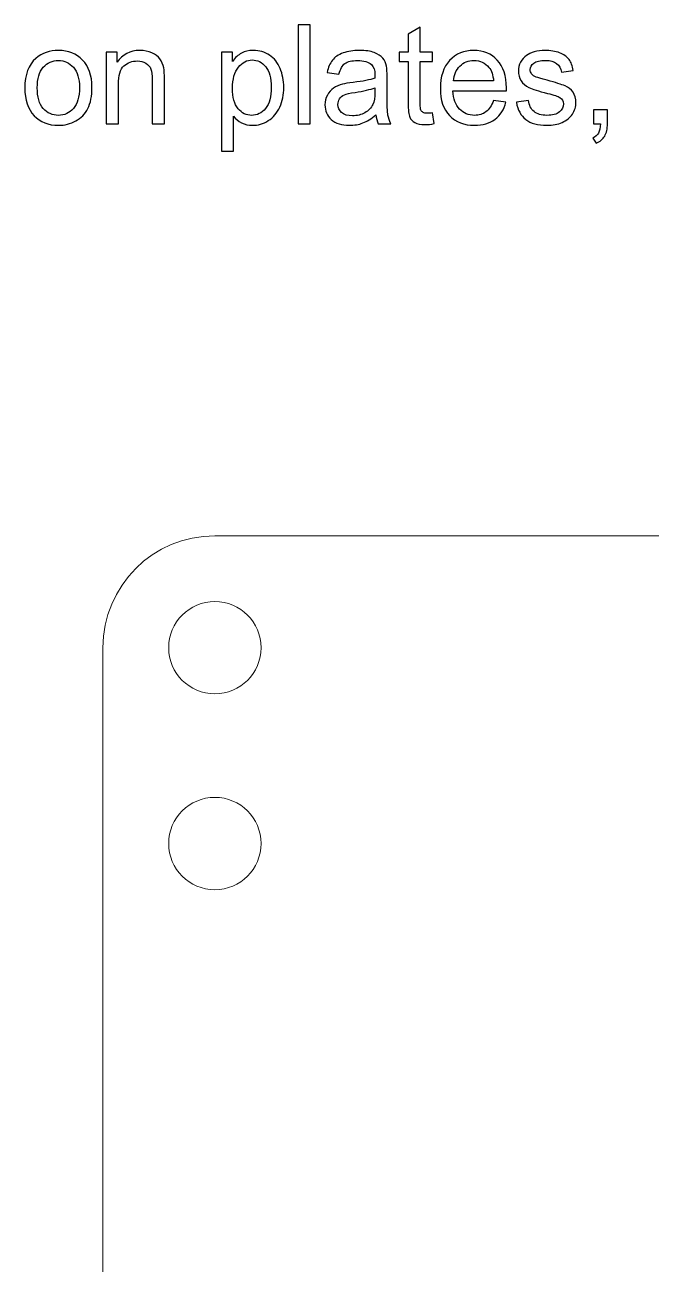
# Model space of a CAD drawing. Header units: millimetres. Extents: x -202 to 204, y -252 to 284.
# Drawn here: x -157.65 to -135.27, y 230.25 to 274.55 of the extents above; entities that cross this region are included whole.
import ezdxf

# ---------------------------------------------------------------- set-up
doc = ezdxf.new("R2010")
doc.units = ezdxf.units.MM
doc.header["$MEASUREMENT"] = 0
doc.layers.add('Layer 1', color=7, linetype='Continuous')

msp = doc.modelspace()

# ---------------------------------------------------------------- linework, layer by layer
at = {"layer": 'Layer 1', "color": 250}
for points, knots in [([(-147.8816, 271.0129), (-147.8816, 271.0129), (-147.8816, 274.5483), (-147.8816, 274.5483), (-147.8816, 274.5483), (-147.8816, 274.5483), (-147.4478, 274.5483), (-147.4478, 274.5483), (-147.4478, 274.5483), (-147.4478, 274.5483), (-147.4478, 271.0129), (-147.4478, 271.0129), (-147.4478, 271.0129), (-147.4478, 271.0129), (-147.8816, 271.0129), (-147.8816, 271.0129)], [0, 0, 0, 0, 0.2, 0.2, 0.2, 0.2, 0.4, 0.4, 0.4, 0.4, 0.6, 0.6, 0.6, 0.6, 1, 1, 1, 1]), ([(-143.0803, 271.4014), (-143.0803, 271.4014), (-143.0178, 271.0178), (-143.0178, 271.0178), (-143.0178, 271.0178), (-143.1396, 270.9923), (-143.2491, 270.9792), (-143.3454, 270.9792), (-143.3454, 270.9792), (-143.5034, 270.9792), (-143.6252, 271.0038), (-143.7125, 271.0541), (-143.7125, 271.0541), (-143.7989, 271.1034), (-143.8598, 271.1693), (-143.8952, 271.2508), (-143.8952, 271.2508), (-143.9306, 271.3315), (-143.9487, 271.5027), (-143.9487, 271.7628), (-143.9487, 271.7628), (-143.9487, 271.7628), (-143.9487, 273.2362), (-143.9487, 273.2362), (-143.9487, 273.2362), (-143.9487, 273.2362), (-144.2673, 273.2362), (-144.2673, 273.2362), (-144.2673, 273.2362), (-144.2673, 273.2362), (-144.2673, 273.5737), (-144.2673, 273.5737), (-144.2673, 273.5737), (-144.2673, 273.5737), (-143.9487, 273.5737), (-143.9487, 273.5737), (-143.9487, 273.5737), (-143.9487, 273.5737), (-143.9487, 274.2083), (-143.9487, 274.2083), (-143.9487, 274.2083), (-143.9487, 274.2083), (-143.5166, 274.4684), (-143.5166, 274.4684), (-143.5166, 274.4684), (-143.5166, 274.4684), (-143.5166, 273.5737), (-143.5166, 273.5737), (-143.5166, 273.5737), (-143.5166, 273.5737), (-143.0803, 273.5737), (-143.0803, 273.5737), (-143.0803, 273.5737), (-143.0803, 273.5737), (-143.0803, 273.2362), (-143.0803, 273.2362), (-143.0803, 273.2362), (-143.0803, 273.2362), (-143.5166, 273.2362), (-143.5166, 273.2362), (-143.5166, 273.2362), (-143.5166, 273.2362), (-143.5166, 271.7389), (-143.5166, 271.7389), (-143.5166, 271.7389), (-143.5166, 271.6146), (-143.5092, 271.5356), (-143.4943, 271.5002), (-143.4943, 271.5002), (-143.4787, 271.4648), (-143.454, 271.4368), (-143.4194, 271.4154), (-143.4194, 271.4154), (-143.3849, 271.3948), (-143.3355, 271.3841), (-143.2713, 271.3841), (-143.2713, 271.3841), (-143.2227, 271.3841), (-143.1593, 271.3899), (-143.0803, 271.4014)], [0, 0, 0, 0, 0.047619, 0.047619, 0.047619, 0.047619, 0.0952381, 0.0952381, 0.0952381, 0.0952381, 0.1428571, 0.1428571, 0.1428571, 0.1428571, 0.1904762, 0.1904762, 0.1904762, 0.1904762, 0.2380952, 0.2380952, 0.2380952, 0.2380952, 0.2857143, 0.2857143, 0.2857143, 0.2857143, 0.3333333, 0.3333333, 0.3333333, 0.3333333, 0.3809524, 0.3809524, 0.3809524, 0.3809524, 0.4285714, 0.4285714, 0.4285714, 0.4285714, 0.4761905, 0.4761905, 0.4761905, 0.4761905, 0.5238095, 0.5238095, 0.5238095, 0.5238095, 0.5714286, 0.5714286, 0.5714286, 0.5714286, 0.6190476, 0.6190476, 0.6190476, 0.6190476, 0.6666667, 0.6666667, 0.6666667, 0.6666667, 0.7142857, 0.7142857, 0.7142857, 0.7142857, 0.7619048, 0.7619048, 0.7619048, 0.7619048, 0.8095238, 0.8095238, 0.8095238, 0.8095238, 0.8571429, 0.8571429, 0.8571429, 0.8571429, 0.9047619, 0.9047619, 0.9047619, 0.9047619, 1, 1, 1, 1]), ([(-157.6465, 272.2937), (-157.6465, 272.7678), (-157.5148, 273.1193), (-157.2506, 273.3473), (-157.2506, 273.3473), (-157.0308, 273.5366), (-156.7625, 273.6321), (-156.4455, 273.6321), (-156.4455, 273.6321), (-156.0932, 273.6321), (-155.8051, 273.5169), (-155.5821, 273.2856), (-155.5821, 273.2856), (-155.3582, 273.0551), (-155.2471, 272.7365), (-155.2471, 272.3299), (-155.2471, 272.3299), (-155.2471, 271.9998), (-155.2965, 271.7405), (-155.3952, 271.5521), (-155.3952, 271.5521), (-155.494, 271.3627), (-155.6381, 271.2162), (-155.8265, 271.1117), (-155.8265, 271.1117), (-156.0159, 271.0071), (-156.2217, 270.9553), (-156.4455, 270.9553), (-156.4455, 270.9553), (-156.8036, 270.9553), (-157.0934, 271.0697), (-157.3148, 271.3002), (-157.3148, 271.3002), (-157.5362, 271.5298), (-157.6465, 271.8607), (-157.6465, 272.2937)], [0, 0, 0, 0, 0.1, 0.1, 0.1, 0.1, 0.2, 0.2, 0.2, 0.2, 0.3, 0.3, 0.3, 0.3, 0.4, 0.4, 0.4, 0.4, 0.5, 0.5, 0.5, 0.5, 0.6, 0.6, 0.6, 0.6, 0.7, 0.7, 0.7, 0.7, 0.8, 0.8, 0.8, 0.8, 1, 1, 1, 1]), ([(-154.7375, 271.0129), (-154.7375, 271.0129), (-154.7375, 273.5737), (-154.7375, 273.5737), (-154.7375, 273.5737), (-154.7375, 273.5737), (-154.3474, 273.5737), (-154.3474, 273.5737), (-154.3474, 273.5737), (-154.3474, 273.5737), (-154.3474, 273.2098), (-154.3474, 273.2098), (-154.3474, 273.2098), (-154.1589, 273.4914), (-153.8872, 273.6321), (-153.5325, 273.6321), (-153.5325, 273.6321), (-153.3777, 273.6321), (-153.2361, 273.6041), (-153.1069, 273.549), (-153.1069, 273.549), (-152.9769, 273.493), (-152.8806, 273.4206), (-152.8163, 273.33), (-152.8163, 273.33), (-152.7513, 273.2403), (-152.7069, 273.1333), (-152.6805, 273.0098), (-152.6805, 273.0098), (-152.6649, 272.9292), (-152.6567, 272.7884), (-152.6567, 272.5876), (-152.6567, 272.5876), (-152.6567, 272.5876), (-152.6567, 271.0129), (-152.6567, 271.0129), (-152.6567, 271.0129), (-152.6567, 271.0129), (-153.0913, 271.0129), (-153.0913, 271.0129), (-153.0913, 271.0129), (-153.0913, 271.0129), (-153.0913, 272.5711), (-153.0913, 272.5711), (-153.0913, 272.5711), (-153.0913, 272.7472), (-153.1077, 272.8798), (-153.1415, 272.9678), (-153.1415, 272.9678), (-153.1752, 273.0551), (-153.2353, 273.1251), (-153.3209, 273.1769), (-153.3209, 273.1769), (-153.4074, 273.2296), (-153.5078, 273.2559), (-153.6238, 273.2559), (-153.6238, 273.2559), (-153.809, 273.2559), (-153.9679, 273.1967), (-154.1029, 273.0798), (-154.1029, 273.0798), (-154.2371, 272.9621), (-154.3037, 272.7398), (-154.3037, 272.4114), (-154.3037, 272.4114), (-154.3037, 272.4114), (-154.3037, 271.0129), (-154.3037, 271.0129), (-154.3037, 271.0129), (-154.3037, 271.0129), (-154.7375, 271.0129), (-154.7375, 271.0129)], [0, 0, 0, 0, 0.0526316, 0.0526316, 0.0526316, 0.0526316, 0.1052632, 0.1052632, 0.1052632, 0.1052632, 0.1578947, 0.1578947, 0.1578947, 0.1578947, 0.2105263, 0.2105263, 0.2105263, 0.2105263, 0.2631579, 0.2631579, 0.2631579, 0.2631579, 0.3157895, 0.3157895, 0.3157895, 0.3157895, 0.3684211, 0.3684211, 0.3684211, 0.3684211, 0.4210526, 0.4210526, 0.4210526, 0.4210526, 0.4736842, 0.4736842, 0.4736842, 0.4736842, 0.5263158, 0.5263158, 0.5263158, 0.5263158, 0.5789474, 0.5789474, 0.5789474, 0.5789474, 0.6315789, 0.6315789, 0.6315789, 0.6315789, 0.6842105, 0.6842105, 0.6842105, 0.6842105, 0.7368421, 0.7368421, 0.7368421, 0.7368421, 0.7894737, 0.7894737, 0.7894737, 0.7894737, 0.8421053, 0.8421053, 0.8421053, 0.8421053, 0.8947368, 0.8947368, 0.8947368, 0.8947368, 1, 1, 1, 1]), ([(-150.6185, 270.0317), (-150.6185, 270.0317), (-150.6185, 273.5737), (-150.6185, 273.5737), (-150.6185, 273.5737), (-150.6185, 273.5737), (-150.2234, 273.5737), (-150.2234, 273.5737), (-150.2234, 273.5737), (-150.2234, 273.5737), (-150.2234, 273.2411), (-150.2234, 273.2411), (-150.2234, 273.2411), (-150.1304, 273.3712), (-150.0251, 273.4691), (-149.9074, 273.5342), (-149.9074, 273.5342), (-149.7905, 273.5992), (-149.6481, 273.6321), (-149.481, 273.6321), (-149.481, 273.6321), (-149.262, 273.6321), (-149.0694, 273.5753), (-148.9023, 273.4634), (-148.9023, 273.4634), (-148.7344, 273.3506), (-148.6084, 273.1917), (-148.5237, 272.9868), (-148.5237, 272.9868), (-148.4381, 272.7818), (-148.3953, 272.5571), (-148.3953, 272.3126), (-148.3953, 272.3126), (-148.3953, 272.0509), (-148.4422, 271.8146), (-148.5368, 271.6047), (-148.5368, 271.6047), (-148.6307, 271.3948), (-148.7673, 271.2343), (-148.9468, 271.1224), (-148.9468, 271.1224), (-149.1262, 271.0113), (-149.3147, 270.9553), (-149.5122, 270.9553), (-149.5122, 270.9553), (-149.6571, 270.9553), (-149.7864, 270.9857), (-149.9016, 271.0466), (-149.9016, 271.0466), (-150.0168, 271.1076), (-150.1107, 271.1849), (-150.1847, 271.2779), (-150.1847, 271.2779), (-150.1847, 271.2779), (-150.1847, 270.0317), (-150.1847, 270.0317), (-150.1847, 270.0317), (-150.1847, 270.0317), (-150.6185, 270.0317), (-150.6185, 270.0317)], [0, 0, 0, 0, 0.0625, 0.0625, 0.0625, 0.0625, 0.125, 0.125, 0.125, 0.125, 0.1875, 0.1875, 0.1875, 0.1875, 0.25, 0.25, 0.25, 0.25, 0.3125, 0.3125, 0.3125, 0.3125, 0.375, 0.375, 0.375, 0.375, 0.4375, 0.4375, 0.4375, 0.4375, 0.5, 0.5, 0.5, 0.5, 0.5625, 0.5625, 0.5625, 0.5625, 0.625, 0.625, 0.625, 0.625, 0.6875, 0.6875, 0.6875, 0.6875, 0.75, 0.75, 0.75, 0.75, 0.8125, 0.8125, 0.8125, 0.8125, 0.875, 0.875, 0.875, 0.875, 1, 1, 1, 1]), ([(-145.1036, 271.329), (-145.2649, 271.1923), (-145.4197, 271.096), (-145.5678, 271.0392), (-145.5678, 271.0392), (-145.7168, 270.9833), (-145.8765, 270.9553), (-146.0469, 270.9553), (-146.0469, 270.9553), (-146.3284, 270.9553), (-146.5441, 271.0236), (-146.6955, 271.1611), (-146.6955, 271.1611), (-146.8462, 271.2985), (-146.9219, 271.4747), (-146.9219, 271.6879), (-146.9219, 271.6879), (-146.9219, 271.8138), (-146.8939, 271.9282), (-146.8363, 272.0319), (-146.8363, 272.0319), (-146.7795, 272.1357), (-146.7046, 272.2188), (-146.6124, 272.2813), (-146.6124, 272.2813), (-146.5194, 272.3439), (-146.4157, 272.3916), (-146.2996, 272.4238), (-146.2996, 272.4238), (-146.2148, 272.446), (-146.0864, 272.4682), (-145.9144, 272.4888), (-145.9144, 272.4888), (-145.5637, 272.5308), (-145.3052, 272.5801), (-145.1398, 272.6386), (-145.1398, 272.6386), (-145.1382, 272.6979), (-145.1373, 272.7357), (-145.1373, 272.7514), (-145.1373, 272.7514), (-145.1373, 272.9283), (-145.1785, 273.0534), (-145.2608, 273.1251), (-145.2608, 273.1251), (-145.3711, 273.2238), (-145.5365, 273.2724), (-145.7547, 273.2724), (-145.7547, 273.2724), (-145.9588, 273.2724), (-146.1094, 273.237), (-146.2074, 273.1654), (-146.2074, 273.1654), (-146.3045, 273.0938), (-146.3761, 272.967), (-146.4231, 272.7851), (-146.4231, 272.7851), (-146.4231, 272.7851), (-146.847, 272.8435), (-146.847, 272.8435), (-146.847, 272.8435), (-146.8083, 273.0246), (-146.7449, 273.172), (-146.6568, 273.2831), (-146.6568, 273.2831), (-146.5688, 273.395), (-146.4403, 273.4815), (-146.2733, 273.5416), (-146.2733, 273.5416), (-146.1062, 273.6017), (-145.9127, 273.6321), (-145.6921, 273.6321), (-145.6921, 273.6321), (-145.4732, 273.6321), (-145.2962, 273.6058), (-145.1596, 273.5547), (-145.1596, 273.5547), (-145.0229, 273.5029), (-144.9225, 273.4387), (-144.8575, 273.3605), (-144.8575, 273.3605), (-144.7933, 273.2823), (-144.7488, 273.1843), (-144.7225, 273.065), (-144.7225, 273.065), (-144.7085, 272.9909), (-144.7011, 272.8575), (-144.7011, 272.6649), (-144.7011, 272.6649), (-144.7011, 272.6649), (-144.7011, 272.0863), (-144.7011, 272.0863), (-144.7011, 272.0863), (-144.7011, 271.6821), (-144.692, 271.4269), (-144.6731, 271.3208), (-144.6731, 271.3208), (-144.655, 271.2137), (-144.6179, 271.1109), (-144.5636, 271.0129), (-144.5636, 271.0129), (-144.5636, 271.0129), (-145.0171, 271.0129), (-145.0171, 271.0129), (-145.0171, 271.0129), (-145.0616, 271.1026), (-145.0912, 271.208), (-145.1036, 271.329)], [0, 0, 0, 0, 0.0357143, 0.0357143, 0.0357143, 0.0357143, 0.0714286, 0.0714286, 0.0714286, 0.0714286, 0.1071429, 0.1071429, 0.1071429, 0.1071429, 0.1428571, 0.1428571, 0.1428571, 0.1428571, 0.1785714, 0.1785714, 0.1785714, 0.1785714, 0.2142857, 0.2142857, 0.2142857, 0.2142857, 0.25, 0.25, 0.25, 0.25, 0.2857143, 0.2857143, 0.2857143, 0.2857143, 0.3214286, 0.3214286, 0.3214286, 0.3214286, 0.3571429, 0.3571429, 0.3571429, 0.3571429, 0.3928571, 0.3928571, 0.3928571, 0.3928571, 0.4285714, 0.4285714, 0.4285714, 0.4285714, 0.4642857, 0.4642857, 0.4642857, 0.4642857, 0.5, 0.5, 0.5, 0.5, 0.5357143, 0.5357143, 0.5357143, 0.5357143, 0.5714286, 0.5714286, 0.5714286, 0.5714286, 0.6071429, 0.6071429, 0.6071429, 0.6071429, 0.6428571, 0.6428571, 0.6428571, 0.6428571, 0.6785714, 0.6785714, 0.6785714, 0.6785714, 0.7142857, 0.7142857, 0.7142857, 0.7142857, 0.75, 0.75, 0.75, 0.75, 0.7857143, 0.7857143, 0.7857143, 0.7857143, 0.8214286, 0.8214286, 0.8214286, 0.8214286, 0.8571429, 0.8571429, 0.8571429, 0.8571429, 0.8928571, 0.8928571, 0.8928571, 0.8928571, 0.9285714, 0.9285714, 0.9285714, 0.9285714, 1, 1, 1, 1]), ([(-140.9031, 271.8377), (-140.9031, 271.8377), (-140.4545, 271.7825), (-140.4545, 271.7825), (-140.4545, 271.7825), (-140.5253, 271.52), (-140.6561, 271.3166), (-140.8471, 271.1718), (-140.8471, 271.1718), (-141.0389, 271.0277), (-141.2834, 270.9553), (-141.5805, 270.9553), (-141.5805, 270.9553), (-141.9551, 270.9553), (-142.2522, 271.0705), (-142.4712, 271.301), (-142.4712, 271.301), (-142.6909, 271.5315), (-142.8004, 271.855), (-142.8004, 272.2715), (-142.8004, 272.2715), (-142.8004, 272.7028), (-142.6893, 273.037), (-142.4679, 273.2749), (-142.4679, 273.2749), (-142.2456, 273.5128), (-141.9583, 273.6321), (-141.6044, 273.6321), (-141.6044, 273.6321), (-141.262, 273.6321), (-140.9821, 273.5152), (-140.7656, 273.2823), (-140.7656, 273.2823), (-140.5483, 273.0493), (-140.4397, 272.7209), (-140.4397, 272.2986), (-140.4397, 272.2986), (-140.4397, 272.2723), (-140.4405, 272.2336), (-140.4421, 272.1826), (-140.4421, 272.1826), (-140.4421, 272.1826), (-142.3518, 272.1826), (-142.3518, 272.1826), (-142.3518, 272.1826), (-142.3362, 271.9011), (-142.2563, 271.6854), (-142.1131, 271.5364), (-142.1131, 271.5364), (-141.9699, 271.3866), (-141.7921, 271.3117), (-141.5781, 271.3117), (-141.5781, 271.3117), (-141.4192, 271.3117), (-141.2834, 271.3537), (-141.1706, 271.4376), (-141.1706, 271.4376), (-141.0578, 271.5208), (-140.9689, 271.6541), (-140.9031, 271.8377)], [0, 0, 0, 0, 0.0625, 0.0625, 0.0625, 0.0625, 0.125, 0.125, 0.125, 0.125, 0.1875, 0.1875, 0.1875, 0.1875, 0.25, 0.25, 0.25, 0.25, 0.3125, 0.3125, 0.3125, 0.3125, 0.375, 0.375, 0.375, 0.375, 0.4375, 0.4375, 0.4375, 0.4375, 0.5, 0.5, 0.5, 0.5, 0.5625, 0.5625, 0.5625, 0.5625, 0.625, 0.625, 0.625, 0.625, 0.6875, 0.6875, 0.6875, 0.6875, 0.75, 0.75, 0.75, 0.75, 0.8125, 0.8125, 0.8125, 0.8125, 0.875, 0.875, 0.875, 0.875, 1, 1, 1, 1]), ([(-140.0824, 271.7776), (-140.0824, 271.7776), (-139.6536, 271.8451), (-139.6536, 271.8451), (-139.6536, 271.8451), (-139.6297, 271.6731), (-139.5622, 271.5414), (-139.4519, 271.4492), (-139.4519, 271.4492), (-139.3424, 271.3578), (-139.1885, 271.3117), (-138.9901, 271.3117), (-138.9901, 271.3117), (-138.7909, 271.3117), (-138.6428, 271.3529), (-138.5465, 271.4335), (-138.5465, 271.4335), (-138.4501, 271.515), (-138.4016, 271.6105), (-138.4016, 271.7191), (-138.4016, 271.7191), (-138.4016, 271.8179), (-138.4444, 271.8945), (-138.53, 271.9513), (-138.53, 271.9513), (-138.5893, 271.99), (-138.7374, 272.0385), (-138.9737, 272.0978), (-138.9737, 272.0978), (-139.2914, 272.1785), (-139.5128, 272.2476), (-139.6355, 272.3069), (-139.6355, 272.3069), (-139.7581, 272.3653), (-139.8519, 272.4468), (-139.9153, 272.5505), (-139.9153, 272.5505), (-139.9787, 272.6542), (-140.0108, 272.7686), (-140.0108, 272.8938), (-140.0108, 272.8938), (-140.0108, 273.0082), (-139.9845, 273.1135), (-139.9318, 273.2107), (-139.9318, 273.2107), (-139.8799, 273.3086), (-139.8083, 273.3893), (-139.7186, 273.4535), (-139.7186, 273.4535), (-139.6511, 273.5029), (-139.5589, 273.5457), (-139.4428, 273.5803), (-139.4428, 273.5803), (-139.326, 273.6148), (-139.2008, 273.6321), (-139.0675, 273.6321), (-139.0675, 273.6321), (-138.8667, 273.6321), (-138.6905, 273.6025), (-138.5382, 273.5449), (-138.5382, 273.5449), (-138.3859, 273.4872), (-138.274, 273.409), (-138.2016, 273.3103), (-138.2016, 273.3103), (-138.1291, 273.2107), (-138.0797, 273.079), (-138.0526, 272.9135), (-138.0526, 272.9135), (-138.0526, 272.9135), (-138.4765, 272.8551), (-138.4765, 272.8551), (-138.4765, 272.8551), (-138.4962, 272.9868), (-138.5522, 273.0897), (-138.6444, 273.1637), (-138.6444, 273.1637), (-138.7366, 273.2378), (-138.8675, 273.2749), (-139.0362, 273.2749), (-139.0362, 273.2749), (-139.2354, 273.2749), (-139.3778, 273.2419), (-139.4626, 273.1761), (-139.4626, 273.1761), (-139.5482, 273.1102), (-139.591, 273.0329), (-139.591, 272.9448), (-139.591, 272.9448), (-139.591, 272.888), (-139.5729, 272.8378), (-139.5375, 272.7925), (-139.5375, 272.7925), (-139.5021, 272.7456), (-139.447, 272.7077), (-139.3712, 272.6765), (-139.3712, 272.6765), (-139.3276, 272.6608), (-139.2, 272.6238), (-138.9877, 272.5662), (-138.9877, 272.5662), (-138.6806, 272.4838), (-138.4666, 272.4172), (-138.3456, 272.3645), (-138.3456, 272.3645), (-138.2238, 272.3126), (-138.1283, 272.2361), (-138.0592, 272.1365), (-138.0592, 272.1365), (-137.99, 272.0369), (-137.9554, 271.9134), (-137.9554, 271.7652), (-137.9554, 271.7652), (-137.9554, 271.6204), (-137.9982, 271.4846), (-138.0822, 271.3561), (-138.0822, 271.3561), (-138.167, 271.2286), (-138.2888, 271.1298), (-138.4477, 271.0598), (-138.4477, 271.0598), (-138.6065, 270.9899), (-138.7868, 270.9553), (-138.9877, 270.9553), (-138.9877, 270.9553), (-139.321, 270.9553), (-139.5745, 271.0244), (-139.7491, 271.1627), (-139.7491, 271.1627), (-139.9236, 271.301), (-140.0347, 271.506), (-140.0824, 271.7776)], [0, 0, 0, 0, 0.0294118, 0.0294118, 0.0294118, 0.0294118, 0.0588235, 0.0588235, 0.0588235, 0.0588235, 0.0882353, 0.0882353, 0.0882353, 0.0882353, 0.1176471, 0.1176471, 0.1176471, 0.1176471, 0.1470588, 0.1470588, 0.1470588, 0.1470588, 0.1764706, 0.1764706, 0.1764706, 0.1764706, 0.2058824, 0.2058824, 0.2058824, 0.2058824, 0.2352941, 0.2352941, 0.2352941, 0.2352941, 0.2647059, 0.2647059, 0.2647059, 0.2647059, 0.2941176, 0.2941176, 0.2941176, 0.2941176, 0.3235294, 0.3235294, 0.3235294, 0.3235294, 0.3529412, 0.3529412, 0.3529412, 0.3529412, 0.3823529, 0.3823529, 0.3823529, 0.3823529, 0.4117647, 0.4117647, 0.4117647, 0.4117647, 0.4411765, 0.4411765, 0.4411765, 0.4411765, 0.4705882, 0.4705882, 0.4705882, 0.4705882, 0.5, 0.5, 0.5, 0.5, 0.5294118, 0.5294118, 0.5294118, 0.5294118, 0.5588235, 0.5588235, 0.5588235, 0.5588235, 0.5882353, 0.5882353, 0.5882353, 0.5882353, 0.6176471, 0.6176471, 0.6176471, 0.6176471, 0.6470588, 0.6470588, 0.6470588, 0.6470588, 0.6764706, 0.6764706, 0.6764706, 0.6764706, 0.7058824, 0.7058824, 0.7058824, 0.7058824, 0.7352941, 0.7352941, 0.7352941, 0.7352941, 0.7647059, 0.7647059, 0.7647059, 0.7647059, 0.7941176, 0.7941176, 0.7941176, 0.7941176, 0.8235294, 0.8235294, 0.8235294, 0.8235294, 0.8529412, 0.8529412, 0.8529412, 0.8529412, 0.8823529, 0.8823529, 0.8823529, 0.8823529, 0.9117647, 0.9117647, 0.9117647, 0.9117647, 0.9411765, 0.9411765, 0.9411765, 0.9411765, 1, 1, 1, 1]), ([(-157.2004, 272.2937), (-157.2004, 271.9653), (-157.1287, 271.72), (-156.9855, 271.557), (-156.9855, 271.557), (-156.8423, 271.3932), (-156.662, 271.3117), (-156.4455, 271.3117), (-156.4455, 271.3117), (-156.2299, 271.3117), (-156.0504, 271.394), (-155.9072, 271.5578), (-155.9072, 271.5578), (-155.7648, 271.7216), (-155.6932, 271.9719), (-155.6932, 272.3077), (-155.6932, 272.3077), (-155.6932, 272.6246), (-155.7648, 272.865), (-155.9089, 273.0279), (-155.9089, 273.0279), (-156.0529, 273.1909), (-156.2315, 273.2724), (-156.4455, 273.2724), (-156.4455, 273.2724), (-156.662, 273.2724), (-156.8423, 273.1909), (-156.9855, 273.0288), (-156.9855, 273.0288), (-157.1287, 272.8666), (-157.2004, 272.6213), (-157.2004, 272.2937)], [0, 0, 0, 0, 0.1111111, 0.1111111, 0.1111111, 0.1111111, 0.2222222, 0.2222222, 0.2222222, 0.2222222, 0.3333333, 0.3333333, 0.3333333, 0.3333333, 0.4444444, 0.4444444, 0.4444444, 0.4444444, 0.5555556, 0.5555556, 0.5555556, 0.5555556, 0.6666667, 0.6666667, 0.6666667, 0.6666667, 0.7777778, 0.7777778, 0.7777778, 0.7777778, 1, 1, 1, 1]), ([(-150.2259, 272.2789), (-150.2259, 271.9496), (-150.1592, 271.706), (-150.0259, 271.5479), (-150.0259, 271.5479), (-149.8925, 271.3907), (-149.7304, 271.3117), (-149.5411, 271.3117), (-149.5411, 271.3117), (-149.3484, 271.3117), (-149.183, 271.3932), (-149.0455, 271.557), (-149.0455, 271.557), (-148.9081, 271.72), (-148.8389, 271.9727), (-148.8389, 272.3151), (-148.8389, 272.3151), (-148.8389, 272.6419), (-148.9064, 272.8855), (-149.0406, 273.0485), (-149.0406, 273.0485), (-149.1748, 273.2107), (-149.3353, 273.2922), (-149.5213, 273.2922), (-149.5213, 273.2922), (-149.7065, 273.2922), (-149.8703, 273.2057), (-150.0127, 273.0329), (-150.0127, 273.0329), (-150.1551, 272.86), (-150.2259, 272.6081), (-150.2259, 272.2789)], [0, 0, 0, 0, 0.1111111, 0.1111111, 0.1111111, 0.1111111, 0.2222222, 0.2222222, 0.2222222, 0.2222222, 0.3333333, 0.3333333, 0.3333333, 0.3333333, 0.4444444, 0.4444444, 0.4444444, 0.4444444, 0.5555556, 0.5555556, 0.5555556, 0.5555556, 0.6666667, 0.6666667, 0.6666667, 0.6666667, 0.7777778, 0.7777778, 0.7777778, 0.7777778, 1, 1, 1, 1]), ([(-142.3279, 272.5398), (-142.3279, 272.5398), (-140.8981, 272.5398), (-140.8981, 272.5398), (-140.8981, 272.5398), (-140.9171, 272.7547), (-140.9722, 272.9168), (-141.062, 273.0238), (-141.062, 273.0238), (-141.2002, 273.1909), (-141.3797, 273.2749), (-141.5995, 273.2749), (-141.5995, 273.2749), (-141.7987, 273.2749), (-141.9666, 273.2082), (-142.1024, 273.0748), (-142.1024, 273.0748), (-142.2382, 272.9415), (-142.3131, 272.7629), (-142.3279, 272.5398)], [0, 0, 0, 0, 0.1666667, 0.1666667, 0.1666667, 0.1666667, 0.3333333, 0.3333333, 0.3333333, 0.3333333, 0.5, 0.5, 0.5, 0.5, 0.6666667, 0.6666667, 0.6666667, 0.6666667, 1, 1, 1, 1]), ([(-145.1398, 272.2986), (-145.2978, 272.2336), (-145.5341, 272.1793), (-145.8485, 272.134), (-145.8485, 272.134), (-146.0271, 272.1085), (-146.1539, 272.0797), (-146.2272, 272.0476), (-146.2272, 272.0476), (-146.3012, 272.0155), (-146.3589, 271.9686), (-146.3984, 271.906), (-146.3984, 271.906), (-146.4387, 271.8443), (-146.4593, 271.7759), (-146.4593, 271.7002), (-146.4593, 271.7002), (-146.4593, 271.5842), (-146.4148, 271.4878), (-146.3276, 271.4105), (-146.3276, 271.4105), (-146.2403, 271.3339), (-146.1119, 271.2952), (-145.9432, 271.2952), (-145.9432, 271.2952), (-145.7761, 271.2952), (-145.6271, 271.3315), (-145.497, 271.4047), (-145.497, 271.4047), (-145.367, 271.478), (-145.2707, 271.5784), (-145.2098, 271.7052), (-145.2098, 271.7052), (-145.1628, 271.8031), (-145.1398, 271.948), (-145.1398, 272.1389), (-145.1398, 272.1389), (-145.1398, 272.1389), (-145.1398, 272.2986), (-145.1398, 272.2986)], [0, 0, 0, 0, 0.0909091, 0.0909091, 0.0909091, 0.0909091, 0.1818182, 0.1818182, 0.1818182, 0.1818182, 0.2727273, 0.2727273, 0.2727273, 0.2727273, 0.3636364, 0.3636364, 0.3636364, 0.3636364, 0.4545455, 0.4545455, 0.4545455, 0.4545455, 0.5454545, 0.5454545, 0.5454545, 0.5454545, 0.6363636, 0.6363636, 0.6363636, 0.6363636, 0.7272727, 0.7272727, 0.7272727, 0.7272727, 0.8181818, 0.8181818, 0.8181818, 0.8181818, 1, 1, 1, 1]), ([(-137.3266, 271.0129), (-137.3266, 271.0129), (-137.3266, 271.5076), (-137.3266, 271.5076), (-137.3266, 271.5076), (-137.3266, 271.5076), (-136.8319, 271.5076), (-136.8319, 271.5076), (-136.8319, 271.5076), (-136.8319, 271.5076), (-136.8319, 271.0129), (-136.8319, 271.0129), (-136.8319, 271.0129), (-136.8319, 270.831), (-136.864, 270.6845), (-136.9282, 270.5725), (-136.9282, 270.5725), (-136.9932, 270.4614), (-137.0953, 270.375), (-137.2344, 270.3132), (-137.2344, 270.3132), (-137.2344, 270.3132), (-137.3554, 270.4993), (-137.3554, 270.4993), (-137.3554, 270.4993), (-137.264, 270.5396), (-137.1965, 270.5989), (-137.1529, 270.6762), (-137.1529, 270.6762), (-137.1093, 270.7544), (-137.0854, 270.8664), (-137.0805, 271.0129), (-137.0805, 271.0129), (-137.0805, 271.0129), (-137.3266, 271.0129), (-137.3266, 271.0129)], [0, 0, 0, 0, 0.1, 0.1, 0.1, 0.1, 0.2, 0.2, 0.2, 0.2, 0.3, 0.3, 0.3, 0.3, 0.4, 0.4, 0.4, 0.4, 0.5, 0.5, 0.5, 0.5, 0.6, 0.6, 0.6, 0.6, 0.7, 0.7, 0.7, 0.7, 0.8, 0.8, 0.8, 0.8, 1, 1, 1, 1])]:
    msp.add_open_spline(points, degree=3, knots=knots, dxfattribs=at)
at = {"layer": 'Layer 1', "color": 254, "lineweight": 20}
for points, knots in [([(-116.8557, 256.2874), (-114.6465, 256.2874), (-112.8557, 254.4966), (-112.8557, 252.2874), (-112.8557, 252.2874), (-112.8557, 252.2874), (-112.8557, 204.2874), (-112.8557, 204.2874), (-112.8557, 204.2874), (-112.8557, 202.0782), (-114.6465, 200.2874), (-116.8557, 200.2874), (-116.8557, 200.2874), (-116.8557, 200.2874), (-150.8557, 200.2874), (-150.8557, 200.2874), (-150.8557, 200.2874), (-153.0649, 200.2874), (-154.8557, 202.0782), (-154.8557, 204.2874), (-154.8557, 204.2874), (-154.8557, 204.2874), (-154.8557, 252.2874), (-154.8557, 252.2874), (-154.8557, 252.2874), (-154.8557, 254.4966), (-153.0649, 256.2874), (-150.8557, 256.2874), (-150.8557, 256.2874), (-150.8557, 256.2874), (-116.8557, 256.2874), (-116.8557, 256.2874)], [0, 0, 0, 0, 0.1111111, 0.1111111, 0.1111111, 0.1111111, 0.2222222, 0.2222222, 0.2222222, 0.2222222, 0.3333333, 0.3333333, 0.3333333, 0.3333333, 0.4444444, 0.4444444, 0.4444444, 0.4444444, 0.5555556, 0.5555556, 0.5555556, 0.5555556, 0.6666667, 0.6666667, 0.6666667, 0.6666667, 0.7777778, 0.7777778, 0.7777778, 0.7777778, 1, 1, 1, 1]), ([(-152.5057, 252.2874), (-152.5057, 253.1987), (-151.767, 253.9374), (-150.8557, 253.9374), (-150.8557, 253.9374), (-149.9444, 253.9374), (-149.2057, 253.1987), (-149.2057, 252.2874), (-149.2057, 252.2874), (-149.2057, 251.3761), (-149.9444, 250.6374), (-150.8557, 250.6374), (-150.8557, 250.6374), (-151.767, 250.6374), (-152.5057, 251.3761), (-152.5057, 252.2874)], [0, 0, 0, 0, 0.2, 0.2, 0.2, 0.2, 0.4, 0.4, 0.4, 0.4, 0.6, 0.6, 0.6, 0.6, 1, 1, 1, 1]), ([(-152.5057, 245.2874), (-152.5057, 246.1987), (-151.767, 246.9374), (-150.8557, 246.9374), (-150.8557, 246.9374), (-149.9444, 246.9374), (-149.2057, 246.1987), (-149.2057, 245.2874), (-149.2057, 245.2874), (-149.2057, 244.3761), (-149.9444, 243.6374), (-150.8557, 243.6374), (-150.8557, 243.6374), (-151.767, 243.6374), (-152.5057, 244.3761), (-152.5057, 245.2874)], [0, 0, 0, 0, 0.2, 0.2, 0.2, 0.2, 0.4, 0.4, 0.4, 0.4, 0.6, 0.6, 0.6, 0.6, 1, 1, 1, 1])]:
    msp.add_open_spline(points, degree=3, knots=knots, dxfattribs=at)

doc.saveas('drawing.dxf')
